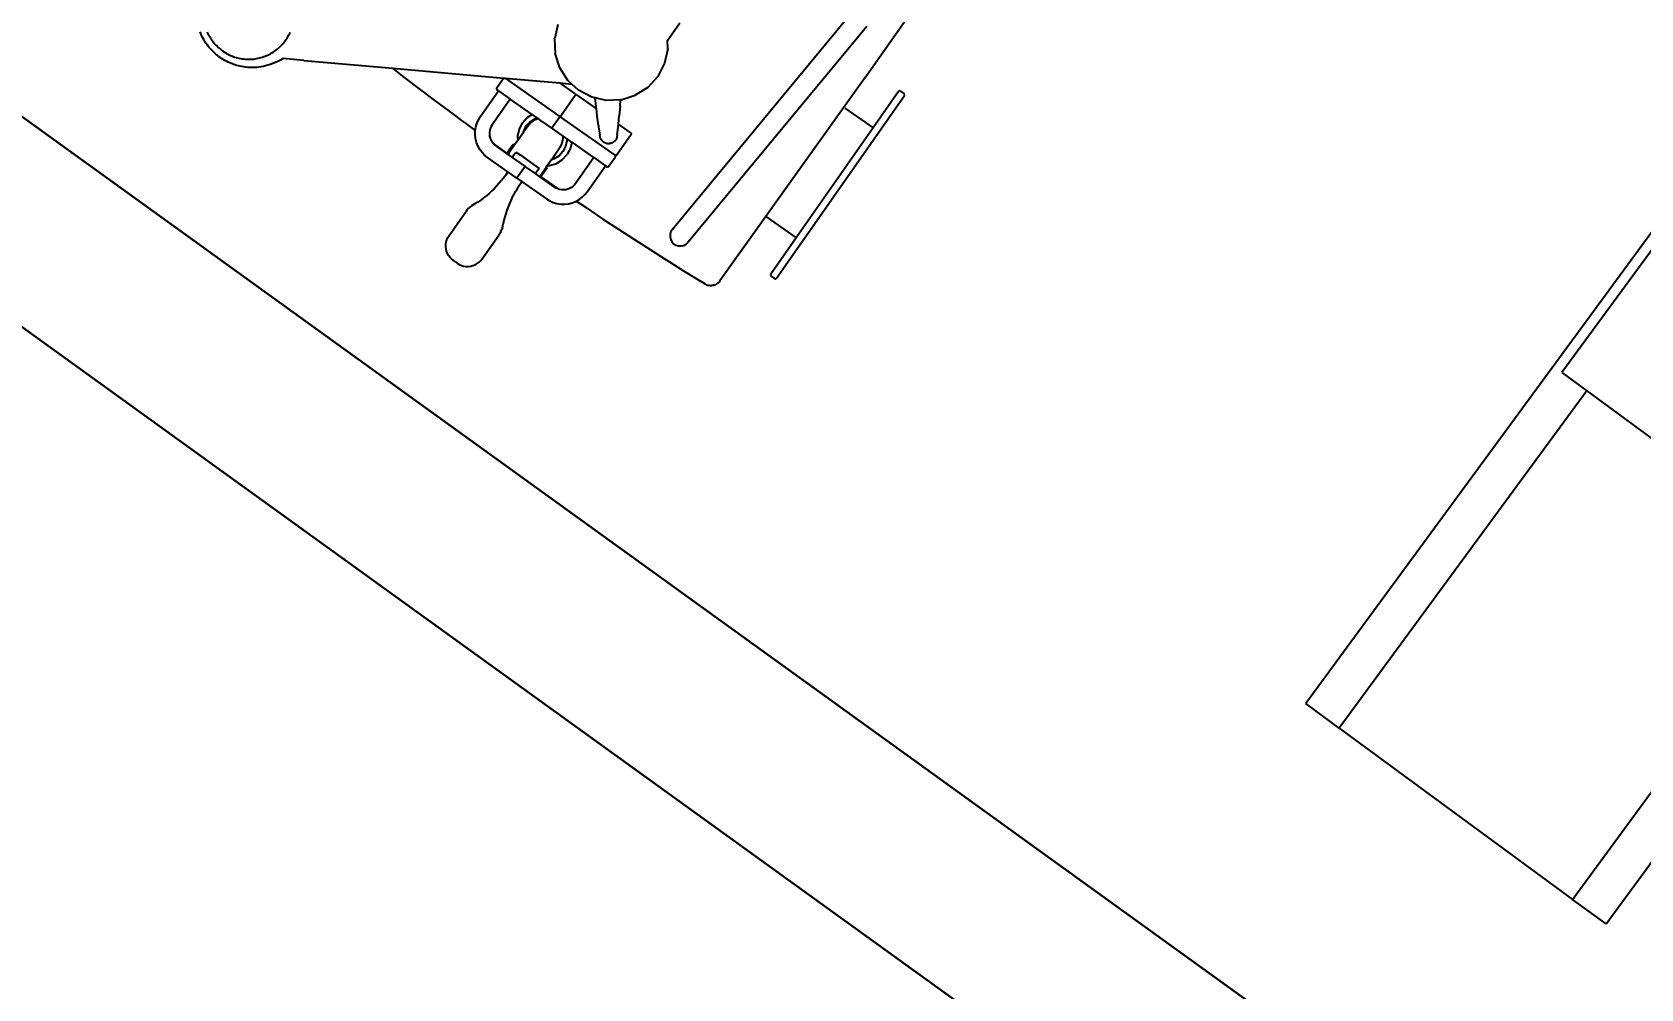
# Model space of a CAD drawing. Header units: metres. Extents: x 141303 to 146299, y 125960 to 127091.
# Drawn here: x 146020.213 to 146022.1, y 126152.316 to 126153.437 of the extents above; entities that cross this region are included whole.
import ezdxf

# ---------------------------------------------------------------- set-up
doc = ezdxf.new("R2010")
doc.units = ezdxf.units.M
doc.header["$MEASUREMENT"] = 0
for name, color, linetype in [('DIMENSION', 50, 'Continuous'), ('Edges', 7, 'Continuous'), ('FURNITURE', 6, 'Continuous')]:
    doc.layers.add(name, color=color, linetype=linetype)
doc.layers.add('NVMI_WALL', color=7, linetype='Continuous', lineweight=30)
doc.layers.get('0').off()
doc.styles.get("Standard").update_dxf_attribs({"font": 'arial.ttf'})
doc.dimstyles.get("Standard").update_dxf_attribs({"dimtxt": 0.18, "dimasz": 0.18, "dimexe": 0.18, "dimexo": 0.0625, "dimgap": 0.09, "dimtad": 0, "dimtih": 1, "dimtoh": 1, "dimdec": 4, "dimzin": 0, "dimdsep": 46, "dimtxsty": 'Standard', "dimcen": 0.09, "dimadec": 0, "dimazin": 0, "dimtfac": 1, "dimtdec": 4, "dimtofl": 0, "dimtmove": 0, "dimatfit": 3, "dimfxl": 1, "dimtolj": 1, "dimtzin": 0, "dimarcsym": 0})

# ---------------------------------------------------------------- blocks, each defined once
blk = doc.blocks.new('X-ray Table pl')
at = {"layer": 'Edges'}
for p, q in [((2829.5, 1436.6), (814.1, 1436.6)), ((814.1, 1385.5), (814.1, 1436.6)), ((1829.5, 1423.5), (1328.5, 1423.5)), ((1328.5, 1423.5), (1328.5, 1385.5)), ((1328.5, 1385.5), (814.1, 1385.5)), ((814.1, 1385.5), (814.1, 1029.5)), ((1328.5, 1385.5), (1328.5, 1029.5)), ((814.1, 1029.5), (1328.5, 1029.5)), ((814.1, 978.3), (814.1, 1029.5)), ((814.1, 978.3), (1529.5, 978.3))]:
    blk.add_line(p, q, dxfattribs=at)
blk = doc.blocks.new('Mobile C-Arm X-Ray Machine pl')
for p, q in [((2.7434, 2.8241), (2.7304, 2.8241)), ((2.7454, 2.8241), (2.7704, 2.8241)), ((2.7312, 2.7568), (2.7434, 2.7568)), ((2.7454, 2.7568), (2.7704, 2.7568))]:
    blk.add_line(p, q)
at = {"layer": 'Edges'}
for p, q in [((2.6449, 3.0626), (2.6346, 3.0804)), ((2.6346, 3.0804), (2.6346, 3.0804)), ((2.6346, 3.0804), (2.6346, 3.0804)), ((2.6449, 3.0626), (2.6888, 2.9865)), ((2.6881, 2.9719), (2.6888, 2.9865)), ((2.6888, 2.9865), (2.7438, 2.8913)), ((2.6873, 2.9534), (2.6881, 2.9719)), ((2.6867, 2.9349), (2.6873, 2.9534)), ((2.6861, 2.9165), (2.6867, 2.9349)), ((2.6857, 2.898), (2.6861, 2.9165)), ((2.6857, 2.898), (2.6854, 2.8848)), ((2.6854, 2.8848), (2.6883, 2.8862)), ((2.6883, 2.8862), (2.6919, 2.8874)), ((2.6919, 2.8874), (2.6956, 2.8881)), ((2.6956, 2.8881), (2.6991, 2.8884)), ((2.6991, 2.8884), (2.7304, 2.8884)), ((2.7305, 2.8909), (2.7304, 2.8906)), ((2.7304, 2.8906), (2.7304, 2.8904)), ((2.7304, 2.8884), (2.7304, 2.8904)), ((2.7304, 2.8884), (2.7304, 2.8743)), ((2.7307, 2.8911), (2.7305, 2.8909)), ((2.7309, 2.8912), (2.7307, 2.8911)), ((2.7311, 2.8913), (2.7309, 2.8912)), ((2.7314, 2.8914), (2.7311, 2.8913)), ((2.7314, 2.8914), (2.7434, 2.8914)), ((2.7434, 2.8914), (2.7436, 2.8913)), ((2.7436, 2.8901), (2.7434, 2.8901)), ((2.7436, 2.8913), (2.7438, 2.8913)), ((2.7438, 2.8913), (2.7444, 2.8903)), ((2.7444, 2.8901), (2.7439, 2.8901)), ((2.7444, 2.8903), (2.7444, 2.8901)), ((2.7444, 2.8903), (2.7714, 2.8435)), ((2.7444, 2.8901), (2.7444, 2.8901)), ((2.7444, 2.8901), (2.7444, 2.8251)), ((2.6714, 2.8669), (2.6726, 2.8705)), ((2.6726, 2.8705), (2.6743, 2.8739)), ((2.6743, 2.8739), (2.6764, 2.877)), ((2.6764, 2.877), (2.6789, 2.8799)), ((2.6789, 2.8799), (2.6817, 2.8824)), ((2.6817, 2.8824), (2.6849, 2.8845)), ((2.6849, 2.8845), (2.6854, 2.8848)), ((2.6854, 2.8848), (2.6854, 2.8847)), ((2.6888, 2.8699), (2.6875, 2.8685)), ((2.6903, 2.8712), (2.6888, 2.8699)), ((2.6919, 2.8723), (2.6903, 2.8712)), ((2.6937, 2.8732), (2.6919, 2.8723)), ((2.6955, 2.8738), (2.6937, 2.8732)), ((2.6974, 2.8742), (2.6955, 2.8738)), ((2.6996, 2.8743), (2.6974, 2.8742)), ((2.7304, 2.8743), (2.6996, 2.8743)), ((2.7304, 2.8479), (2.7304, 2.8743)), ((2.8041, 2.8725), (2.7925, 2.8636)), ((2.8041, 2.8725), (2.8048, 2.8728)), ((2.8047, 2.8729), (2.8048, 2.8728)), ((2.8176, 2.8781), (2.8048, 2.8728)), ((2.6704, 2.8596), (2.6706, 2.8632)), ((2.6704, 2.835), (2.6704, 2.8596)), ((2.6706, 2.8632), (2.6714, 2.8669)), ((2.6846, 2.8614), (2.6845, 2.8592)), ((2.6845, 2.8592), (2.6845, 2.8448)), ((2.685, 2.8633), (2.6846, 2.8614)), ((2.6849, 2.8448), (2.6851, 2.861)), ((2.6851, 2.8636), (2.685, 2.8633)), ((2.6856, 2.8651), (2.6851, 2.8636)), ((2.6851, 2.861), (2.6851, 2.8636)), ((2.6865, 2.8669), (2.6856, 2.8651)), ((2.6875, 2.8685), (2.6865, 2.8669)), ((2.7836, 2.852), (2.7925, 2.8636)), ((2.5695, 2.8356), (2.5705, 2.8377)), ((2.5705, 2.8377), (2.5718, 2.8396)), ((2.5718, 2.8396), (2.5733, 2.8414)), ((2.5733, 2.8414), (2.575, 2.8429)), ((2.575, 2.8429), (2.577, 2.8442)), ((2.577, 2.8442), (2.579, 2.8452)), ((2.579, 2.8452), (2.5812, 2.8459)), ((2.5812, 2.8459), (2.5835, 2.8464)), ((2.5835, 2.8464), (2.5858, 2.8465)), ((2.5858, 2.8465), (2.6144, 2.8465)), ((2.6164, 2.8465), (2.6144, 2.8465)), ((2.6184, 2.8462), (2.6164, 2.8465)), ((2.6204, 2.8458), (2.6184, 2.8462)), ((2.6223, 2.8452), (2.6204, 2.8458)), ((2.6241, 2.8444), (2.6223, 2.8452)), ((2.6259, 2.8435), (2.6241, 2.8444)), ((2.6291, 2.8421), (2.6259, 2.8435)), ((2.6323, 2.8409), (2.6291, 2.8421)), ((2.6356, 2.8398), (2.6323, 2.8409)), ((2.6389, 2.8388), (2.6356, 2.8398)), ((2.6423, 2.8379), (2.6389, 2.8388)), ((2.6456, 2.8372), (2.6423, 2.8379)), ((2.6845, 2.8448), (2.6845, 2.8398)), ((2.6845, 2.8448), (2.6849, 2.8448)), ((2.6845, 2.8398), (2.6845, 2.8241)), ((2.6849, 2.8398), (2.6845, 2.8398)), ((2.6849, 2.8448), (2.6859, 2.8448)), ((2.6859, 2.8398), (2.6849, 2.8398)), ((2.6859, 2.8464), (2.6859, 2.8448)), ((2.6859, 2.8464), (2.6959, 2.8464)), ((2.6959, 2.8448), (2.6859, 2.8448)), ((2.6859, 2.8398), (2.6909, 2.8398)), ((2.6909, 2.8398), (2.6909, 2.8347)), ((2.6959, 2.8464), (2.6959, 2.8448)), ((2.7012, 2.8448), (2.6959, 2.8448)), ((2.7046, 2.8474), (2.7012, 2.8448)), ((2.711, 2.8448), (2.7012, 2.8448)), ((2.711, 2.8501), (2.7046, 2.8474)), ((2.7179, 2.8511), (2.711, 2.8501)), ((2.711, 2.8448), (2.7122, 2.8453)), ((2.7112, 2.8448), (2.711, 2.8448)), ((2.7112, 2.8448), (2.7123, 2.8453)), ((2.7189, 2.8448), (2.7112, 2.8448)), ((2.7122, 2.8453), (2.7123, 2.8453)), ((2.7123, 2.8453), (2.7178, 2.8461)), ((2.7178, 2.8461), (2.7234, 2.8453)), ((2.718, 2.8511), (2.7179, 2.8511)), ((2.718, 2.8511), (2.7181, 2.8511)), ((2.7181, 2.8511), (2.725, 2.8501)), ((2.7189, 2.8448), (2.7238, 2.8442)), ((2.7234, 2.8453), (2.7287, 2.8431)), ((2.7238, 2.8442), (2.7284, 2.8423)), ((2.725, 2.8501), (2.7304, 2.8479)), ((2.7284, 2.8423), (2.7304, 2.8407)), ((2.7287, 2.8431), (2.7304, 2.8418)), ((2.7304, 2.8479), (2.7304, 2.8418)), ((2.7304, 2.8413), (2.7304, 2.8418)), ((2.7304, 2.8418), (2.7304, 2.8418)), ((2.7304, 2.8407), (2.7304, 2.8413)), ((2.7304, 2.8355), (2.7304, 2.8407)), ((2.7304, 2.8407), (2.7304, 2.8407)), ((2.7714, 2.8435), (2.7773, 2.8332)), ((2.7714, 2.8251), (2.7714, 2.8435)), ((2.7773, 2.8332), (2.778, 2.8385)), ((2.778, 2.8385), (2.7836, 2.852)), ((2.5681, 2.8289), (2.5683, 2.8312)), ((2.5681, 2.8265), (2.5681, 2.8289)), ((2.5681, 2.8265), (2.5681, 2.8242)), ((2.5681, 2.8242), (2.5683, 2.8219)), ((2.5683, 2.8312), (2.5687, 2.8334)), ((2.5683, 2.8219), (2.5687, 2.8196)), ((2.5687, 2.8334), (2.5695, 2.8356)), ((2.649, 2.8365), (2.6456, 2.8372)), ((2.6524, 2.836), (2.649, 2.8365)), ((2.6559, 2.8356), (2.6524, 2.836)), ((2.6593, 2.8353), (2.6559, 2.8356)), ((2.6628, 2.8351), (2.6593, 2.8353)), ((2.6662, 2.835), (2.6628, 2.8351)), ((2.6704, 2.835), (2.6662, 2.835)), ((2.6704, 2.8241), (2.6704, 2.835)), ((2.6704, 2.8241), (2.6704, 2.818)), ((2.6845, 2.8241), (2.6704, 2.8241)), ((2.6845, 2.8118), (2.6845, 2.8241)), ((2.6909, 2.8347), (2.6909, 2.8184)), ((2.7304, 2.8355), (2.7304, 2.8126)), ((2.7436, 2.824), (2.7434, 2.8241)), ((2.7436, 2.8241), (2.7434, 2.8241)), ((2.7439, 2.8242), (2.7436, 2.8241)), ((2.7439, 2.8239), (2.7436, 2.824)), ((2.7441, 2.8244), (2.7439, 2.8242)), ((2.7441, 2.8238), (2.7439, 2.8239)), ((2.7442, 2.8246), (2.7441, 2.8244)), ((2.7442, 2.8236), (2.7441, 2.8238)), ((2.7443, 2.8248), (2.7442, 2.8246)), ((2.7443, 2.8233), (2.7442, 2.8236)), ((2.7444, 2.8251), (2.7443, 2.8248)), ((2.7444, 2.8231), (2.7443, 2.8233)), ((2.7444, 2.8251), (2.7444, 2.8248)), ((2.7444, 2.8248), (2.7445, 2.8246)), ((2.7444, 2.8233), (2.7445, 2.8236)), ((2.7444, 2.8231), (2.7444, 2.8233)), ((2.7444, 2.7578), (2.7444, 2.8231)), ((2.7445, 2.8246), (2.7447, 2.8244)), ((2.7445, 2.8236), (2.7447, 2.8238)), ((2.7447, 2.8244), (2.7449, 2.8242)), ((2.7447, 2.8238), (2.7449, 2.8239)), ((2.7449, 2.8242), (2.7451, 2.8241)), ((2.7449, 2.8239), (2.7451, 2.824)), ((2.7451, 2.824), (2.7454, 2.8241)), ((2.7451, 2.8241), (2.7454, 2.8241)), ((2.7706, 2.824), (2.7704, 2.8241)), ((2.7706, 2.8241), (2.7704, 2.8241)), ((2.7709, 2.8242), (2.7706, 2.8241)), ((2.7709, 2.8239), (2.7706, 2.824)), ((2.7711, 2.8244), (2.7709, 2.8242)), ((2.7711, 2.8238), (2.7709, 2.8239)), ((2.7712, 2.8246), (2.7711, 2.8244)), ((2.7712, 2.8236), (2.7711, 2.8238)), ((2.7713, 2.8248), (2.7712, 2.8246)), ((2.7713, 2.8233), (2.7712, 2.8236)), ((2.7714, 2.8251), (2.7713, 2.8248)), ((2.7714, 2.8231), (2.7713, 2.8233)), ((2.7714, 2.8231), (2.7714, 2.7993)), ((2.7761, 2.8241), (2.7773, 2.8332)), ((2.778, 2.8096), (2.7761, 2.8241)), ((2.5687, 2.8196), (2.5695, 2.8174)), ((2.5695, 2.8174), (2.5705, 2.8154)), ((2.5705, 2.8154), (2.5718, 2.8135)), ((2.5718, 2.8135), (2.5733, 2.8117)), ((2.5733, 2.8117), (2.575, 2.8102)), ((2.575, 2.8102), (2.577, 2.8089)), ((2.577, 2.8089), (2.579, 2.8079)), ((2.579, 2.8079), (2.5812, 2.8071)), ((2.5812, 2.8071), (2.5835, 2.8067)), ((2.5835, 2.8067), (2.5858, 2.8065)), ((2.5858, 2.8065), (2.6144, 2.8065)), ((2.6164, 2.8066), (2.6144, 2.8065)), ((2.6184, 2.8069), (2.6164, 2.8066)), ((2.6184, 2.8069), (2.6204, 2.8073)), ((2.6223, 2.8079), (2.6204, 2.8073)), ((2.6223, 2.8079), (2.6241, 2.8087)), ((2.6241, 2.8087), (2.6259, 2.8096)), ((2.6291, 2.8109), (2.6259, 2.8096)), ((2.6323, 2.8122), (2.6291, 2.8109)), ((2.6356, 2.8133), (2.6323, 2.8122)), ((2.6389, 2.8143), (2.6356, 2.8133)), ((2.6423, 2.8151), (2.6389, 2.8143)), ((2.6456, 2.8159), (2.6423, 2.8151)), ((2.649, 2.8166), (2.6456, 2.8159)), ((2.6524, 2.8171), (2.649, 2.8166)), ((2.6559, 2.8175), (2.6524, 2.8171)), ((2.6559, 2.8175), (2.6593, 2.8178)), ((2.6628, 2.818), (2.6593, 2.8178)), ((2.6662, 2.818), (2.6628, 2.818)), ((2.6704, 2.818), (2.6662, 2.818)), ((2.6704, 2.818), (2.6704, 2.7885)), ((2.6849, 2.8118), (2.6845, 2.8118)), ((2.6845, 2.8068), (2.6845, 2.8118)), ((2.6845, 2.7889), (2.6845, 2.8068)), ((2.6845, 2.8068), (2.6849, 2.8068)), ((2.6859, 2.8118), (2.6849, 2.8118)), ((2.6849, 2.8068), (2.6849, 2.8056)), ((2.6849, 2.8068), (2.6859, 2.8068)), ((2.6909, 2.8118), (2.6859, 2.8118)), ((2.6859, 2.8068), (2.6859, 2.8058)), ((2.6859, 2.8068), (2.6959, 2.8068)), ((2.6859, 2.8058), (2.6959, 2.8058)), ((2.6909, 2.8184), (2.6909, 2.8118)), ((2.6959, 2.8068), (2.6959, 2.8058)), ((2.6959, 2.8068), (2.6977, 2.8068)), ((2.6977, 2.8068), (2.6991, 2.805)), ((2.6977, 2.8068), (2.7046, 2.8068)), ((2.7069, 2.805), (2.7046, 2.8068)), ((2.7046, 2.8068), (2.7047, 2.8068)), ((2.7071, 2.805), (2.7047, 2.8068)), ((2.7047, 2.8068), (2.7189, 2.8068)), ((2.7238, 2.8075), (2.7189, 2.8068)), ((2.7284, 2.8094), (2.7238, 2.8075)), ((2.7304, 2.8109), (2.7284, 2.8094)), ((2.7304, 2.8063), (2.7287, 2.805)), ((2.7304, 2.8126), (2.7304, 2.8109)), ((2.7304, 2.8109), (2.7304, 2.8109)), ((2.7304, 2.8109), (2.7304, 2.8069)), ((2.7304, 2.8069), (2.7304, 2.8064)), ((2.7304, 2.8064), (2.7304, 2.8063)), ((2.7304, 2.8063), (2.7304, 2.8012)), ((2.773, 2.8008), (2.7794, 2.8063)), ((2.7794, 2.8063), (2.778, 2.8096)), ((2.7836, 2.7961), (2.7794, 2.8063)), ((2.6849, 2.8056), (2.6851, 2.7871)), ((2.6991, 2.805), (2.7046, 2.8007)), ((2.7046, 2.8007), (2.711, 2.798)), ((2.7122, 2.8028), (2.7069, 2.805)), ((2.7123, 2.8028), (2.7071, 2.805)), ((2.711, 2.798), (2.7179, 2.7971)), ((2.7123, 2.8028), (2.7122, 2.8028)), ((2.7178, 2.8021), (2.7123, 2.8028)), ((2.7234, 2.8028), (2.7178, 2.8021)), ((2.718, 2.7971), (2.7179, 2.7971)), ((2.7181, 2.7971), (2.718, 2.7971)), ((2.725, 2.798), (2.7181, 2.7971)), ((2.7287, 2.805), (2.7234, 2.8028)), ((2.7304, 2.8002), (2.725, 2.798)), ((2.7304, 2.8012), (2.7304, 2.8002)), ((2.7304, 2.8002), (2.7304, 2.7955)), ((2.7304, 2.7738), (2.7304, 2.7955)), ((2.7589, 2.7881), (2.7659, 2.7944)), ((2.7659, 2.7944), (2.7714, 2.7993)), ((2.7714, 2.7993), (2.773, 2.8008)), ((2.7922, 2.7849), (2.7836, 2.7961)), ((2.6704, 2.7885), (2.6706, 2.7849)), ((2.6706, 2.7849), (2.6714, 2.7812)), ((2.6714, 2.7812), (2.6726, 2.7776)), ((2.6726, 2.7776), (2.6743, 2.7742)), ((2.6743, 2.7742), (2.6764, 2.7711)), ((2.6846, 2.7868), (2.6845, 2.7889)), ((2.685, 2.7849), (2.6846, 2.7868)), ((2.6851, 2.7845), (2.685, 2.7849)), ((2.6851, 2.7871), (2.6851, 2.7845)), ((2.6856, 2.783), (2.6851, 2.7845)), ((2.6865, 2.7813), (2.6856, 2.783)), ((2.6875, 2.7797), (2.6865, 2.7813)), ((2.6888, 2.7782), (2.6875, 2.7797)), ((2.6903, 2.7769), (2.6888, 2.7782)), ((2.6919, 2.7758), (2.6903, 2.7769)), ((2.6937, 2.775), (2.6919, 2.7758)), ((2.6955, 2.7743), (2.6937, 2.775)), ((2.6974, 2.774), (2.6955, 2.7743)), ((2.7503, 2.78), (2.752, 2.7816)), ((2.7521, 2.7816), (2.752, 2.7816)), ((2.7581, 2.7873), (2.7521, 2.7816)), ((2.7589, 2.7881), (2.7581, 2.7873)), ((2.7589, 2.788), (2.7589, 2.788)), ((2.7714, 2.7727), (2.7787, 2.7769)), ((2.7869, 2.7817), (2.7787, 2.7769)), ((2.7869, 2.7817), (2.7922, 2.7849)), ((2.7925, 2.7845), (2.7922, 2.7849)), ((2.7925, 2.7845), (2.8041, 2.7756)), ((2.8176, 2.77), (2.8041, 2.7756)), ((2.86, 2.7756), (2.8465, 2.77)), ((2.86, 2.7756), (2.8607, 2.776)), ((2.8607, 2.776), (2.8666, 2.7805)), ((2.8666, 2.7805), (2.888, 2.7805)), ((2.6764, 2.7711), (2.6789, 2.7682)), ((2.6789, 2.7682), (2.6817, 2.7657)), ((2.6817, 2.7657), (2.6849, 2.7636)), ((2.6849, 2.7636), (2.6854, 2.7634)), ((2.6854, 2.7634), (2.6854, 2.7635)), ((2.6857, 2.7501), (2.6854, 2.7634)), ((2.6854, 2.7634), (2.6883, 2.762)), ((2.6883, 2.762), (2.6919, 2.7607)), ((2.6919, 2.7607), (2.6956, 2.76)), ((2.6956, 2.76), (2.6991, 2.7598)), ((2.6996, 2.7738), (2.6974, 2.774)), ((2.6991, 2.7598), (2.7304, 2.7598)), ((2.7304, 2.7738), (2.6996, 2.7738)), ((2.7304, 2.7738), (2.7304, 2.7598)), ((2.7304, 2.7598), (2.7304, 2.7578)), ((2.7601, 2.7665), (2.7621, 2.7676)), ((2.7621, 2.7676), (2.7622, 2.7677)), ((2.7621, 2.7677), (2.7621, 2.7676)), ((2.7622, 2.7677), (2.7704, 2.7722)), ((2.7703, 2.7722), (2.7704, 2.7722)), ((2.7706, 2.7723), (2.7704, 2.7722)), ((2.7706, 2.7723), (2.7714, 2.7727)), ((2.7714, 2.7578), (2.7714, 2.7727)), ((2.8321, 2.7681), (2.8176, 2.77)), ((2.8465, 2.77), (2.8321, 2.7681)), ((2.6857, 2.7501), (2.6861, 2.7317)), ((2.7304, 2.7575), (2.7304, 2.7578)), ((2.7305, 2.7573), (2.7304, 2.7575)), ((2.7307, 2.7571), (2.7305, 2.7573)), ((2.7309, 2.7569), (2.7307, 2.7571)), ((2.7311, 2.7568), (2.7309, 2.7569)), ((2.7314, 2.7568), (2.7311, 2.7568)), ((2.7434, 2.7568), (2.7436, 2.7568)), ((2.7436, 2.7568), (2.7439, 2.7569)), ((2.7439, 2.7569), (2.7441, 2.7571)), ((2.7442, 2.7573), (2.7441, 2.7571)), ((2.7442, 2.7573), (2.7443, 2.7575)), ((2.7444, 2.7578), (2.7443, 2.7575)), ((2.7444, 2.7575), (2.7444, 2.7578)), ((2.7444, 2.7575), (2.7445, 2.7573)), ((2.7447, 2.7571), (2.7445, 2.7573)), ((2.7449, 2.7569), (2.7447, 2.7571)), ((2.7449, 2.7569), (2.7451, 2.7568)), ((2.7454, 2.7568), (2.7451, 2.7568)), ((2.7706, 2.7568), (2.7704, 2.7568)), ((2.7709, 2.7569), (2.7706, 2.7568)), ((2.7711, 2.7571), (2.7709, 2.7569)), ((2.7712, 2.7573), (2.7711, 2.7571)), ((2.7713, 2.7575), (2.7712, 2.7573)), ((2.7714, 2.7578), (2.7713, 2.7575)), ((2.6861, 2.7317), (2.6867, 2.7132)), ((2.6867, 2.7132), (2.6873, 2.6947)), ((2.6873, 2.6947), (2.6881, 2.6763)), ((2.6881, 2.6763), (2.689, 2.6578)), ((2.7068, 2.6632), (2.7062, 2.6607)), ((2.708, 2.6655), (2.7068, 2.6632)), ((2.7097, 2.6675), (2.708, 2.6655)), ((2.7119, 2.6689), (2.7097, 2.6675)), ((2.7144, 2.6697), (2.7119, 2.6689)), ((2.717, 2.6698), (2.7144, 2.6697)), ((2.7172, 2.6698), (2.717, 2.6698)), ((2.7177, 2.6697), (2.7172, 2.6698)), ((2.7172, 2.6698), (2.9924, 2.6477)), ((2.7195, 2.6693), (2.7185, 2.6695)), ((2.6899, 2.6393), (2.689, 2.6578)), ((2.7062, 2.6607), (2.7063, 2.6581)), ((2.7063, 2.6581), (2.7072, 2.6556)), ((2.7072, 2.6556), (2.7086, 2.6534)), ((2.7086, 2.6534), (2.7105, 2.6516)), ((2.7105, 2.6516), (2.7128, 2.6504)), ((2.7128, 2.6504), (2.7154, 2.6499)), ((2.7154, 2.6499), (2.7154, 2.6499)), ((2.7155, 2.6499), (2.7154, 2.6499)), ((2.7156, 2.6499), (2.7155, 2.6499)), ((2.7157, 2.6499), (2.7156, 2.6499)), ((2.7157, 2.6499), (2.7159, 2.6499)), ((2.7159, 2.6499), (2.7157, 2.6499)), ((2.7159, 2.6499), (2.9908, 2.6277)), ((2.7162, 2.6499), (2.7165, 2.65)), ((2.7179, 2.65), (2.718, 2.65)), ((2.6899, 2.6393), (2.691, 2.6209)), ((2.691, 2.6209), (2.6915, 2.6126)), ((2.6917, 2.6113), (2.6915, 2.6126)), ((2.6917, 2.6113), (2.692, 2.6099)), ((2.692, 2.6099), (2.6925, 2.6087)), ((2.6932, 2.6075), (2.6925, 2.6087)), ((2.6932, 2.6075), (2.694, 2.6063)), ((2.6949, 2.6053), (2.694, 2.6063)), ((2.696, 2.6045), (2.6949, 2.6053)), ((2.696, 2.6045), (2.6971, 2.6037)), ((2.6984, 2.6031), (2.6971, 2.6037)), ((2.6984, 2.6031), (2.6997, 2.6027)), ((2.701, 2.6024), (2.6997, 2.6027)), ((2.7024, 2.6023), (2.701, 2.6024)), ((2.7803, 2.6016), (2.7024, 2.6023)), ((2.7803, 2.6016), (2.7803, 2.5652)), ((2.9484, 2.6001), (2.7803, 2.6016)), ((2.9484, 2.6001), (3.0857, 2.6)), ((2.9123, 2.5991), (2.9123, 2.5652)), ((2.7353, 2.5644), (2.7351, 2.5641)), ((2.7351, 2.5641), (2.7351, 2.5637)), ((2.7351, 2.5637), (2.7351, 2.5597)), ((2.7351, 2.5597), (2.7351, 2.5593)), ((2.7351, 2.5593), (2.7353, 2.5589)), ((2.7355, 2.5648), (2.7353, 2.5644)), ((2.7353, 2.5589), (2.7355, 2.5586)), ((2.7358, 2.565), (2.7355, 2.5648)), ((2.7355, 2.5586), (2.7358, 2.5584)), ((2.7362, 2.5651), (2.7358, 2.565)), ((2.7358, 2.5584), (2.7362, 2.5583)), ((2.7366, 2.5652), (2.7362, 2.5651)), ((2.7362, 2.5583), (2.7366, 2.5582)), ((2.7803, 2.5652), (2.7366, 2.5652)), ((2.7366, 2.5582), (2.9561, 2.5582)), ((2.9123, 2.5652), (2.7803, 2.5652)), ((2.9561, 2.5652), (2.9123, 2.5652)), ((2.9565, 2.5651), (2.9561, 2.5652)), ((2.9561, 2.5582), (2.9565, 2.5583)), ((2.9569, 2.565), (2.9565, 2.5651)), ((2.9565, 2.5583), (2.9569, 2.5584)), ((2.9572, 2.5648), (2.9569, 2.565)), ((2.9569, 2.5584), (2.9572, 2.5586)), ((2.9574, 2.5644), (2.9572, 2.5648)), ((2.9572, 2.5586), (2.9574, 2.5589)), ((2.9576, 2.5641), (2.9574, 2.5644)), ((2.9574, 2.5589), (2.9576, 2.5593)), ((2.9576, 2.5637), (2.9576, 2.5641)), ((2.9576, 2.5637), (2.9576, 2.5597)), ((2.9576, 2.5593), (2.9576, 2.5597))]:
    blk.add_line(p, q, dxfattribs=at)
for points in [[(2.6346, 3.0804), (2.6319, 3.0816), (2.6293, 3.083), (2.6269, 3.0844), (2.6247, 3.0858), (2.6225, 3.0874), (2.6206, 3.0889), (2.6187, 3.0905), (2.617, 3.0921), (2.6154, 3.0936), (2.614, 3.0951), (2.6126, 3.0966), (2.6114, 3.0982), (2.6103, 3.0997), (2.6092, 3.1012), (2.6082, 3.1027), (2.6073, 3.1043), (2.6064, 3.1058), (2.6056, 3.1075), (2.6048, 3.1091), (2.6041, 3.1107), (2.6034, 3.1124), (2.6028, 3.1141), (2.6022, 3.1159), (2.6017, 3.1176), (2.6013, 3.1193), (2.6009, 3.1211), (2.6006, 3.1229), (2.6003, 3.1247), (2.6001, 3.1265), (2.6, 3.1283), (2.5999, 3.1301), (2.5998, 3.1319), (2.5999, 3.1337), (2.6, 3.1355), (2.6001, 3.1373), (2.6003, 3.1391), (2.6006, 3.1409), (2.6009, 3.1427), (2.6013, 3.1445), (2.6017, 3.1462), (2.6022, 3.148), (2.6028, 3.1497), (2.6034, 3.1514), (2.6041, 3.1531), (2.6048, 3.1547), (2.6056, 3.1564), (2.6064, 3.158), (2.6073, 3.1596), (2.6082, 3.1611), (2.6092, 3.1626)], [(2.6132, 3.157), (2.6125, 3.1558), (2.6118, 3.1545), (2.6111, 3.1532), (2.6105, 3.1519), (2.6099, 3.1505), (2.6094, 3.1492), (2.6089, 3.1478), (2.6084, 3.1464), (2.608, 3.145), (2.6077, 3.1436), (2.6073, 3.1421), (2.6071, 3.1407), (2.6069, 3.1392), (2.6067, 3.1378), (2.6066, 3.1363), (2.6065, 3.1349), (2.6065, 3.1334), (2.6065, 3.1319), (2.6066, 3.1305), (2.6067, 3.129), (2.6069, 3.1276), (2.6071, 3.1261), (2.6073, 3.1247), (2.6077, 3.1233), (2.608, 3.1218), (2.6084, 3.1204), (2.6089, 3.119), (2.6094, 3.1177), (2.6099, 3.1163), (2.6105, 3.115), (2.6111, 3.1136), (2.6118, 3.1123), (2.6125, 3.1111), (2.6132, 3.1098), (2.614, 3.1086), (2.6149, 3.1074), (2.6157, 3.1062), (2.6166, 3.105), (2.6176, 3.1039), (2.6186, 3.1028), (2.6196, 3.1018), (2.6206, 3.1008), (2.6217, 3.0998), (2.6228, 3.0988), (2.624, 3.0979), (2.6252, 3.0971), (2.6264, 3.0962), (2.6276, 3.0954), (2.6288, 3.0947), (2.6301, 3.094), (2.6314, 3.0933), (2.6327, 3.0927), (2.6341, 3.0921), (2.6354, 3.0916), (2.6368, 3.0911), (2.6382, 3.0906), (2.6396, 3.0902), (2.641, 3.0899), (2.6425, 3.0896), (2.6439, 3.0893), (2.6454, 3.0891), (2.6468, 3.0889), (2.6483, 3.0888), (2.6497, 3.0887), (2.6512, 3.0887), (2.6527, 3.0887), (2.6541, 3.0888), (2.6556, 3.0889), (2.657, 3.0891), (2.6585, 3.0893), (2.6599, 3.0896)], [(2.7601, 2.7665), (2.7594, 2.7664), (2.7587, 2.7662), (2.7581, 2.7662), (2.7575, 2.7661), (2.7571, 2.7661), (2.7566, 2.7661), (2.7563, 2.7661), (2.7559, 2.7662), (2.7556, 2.7662), (2.7552, 2.7663), (2.7549, 2.7663), (2.7546, 2.7664), (2.7544, 2.7665), (2.7541, 2.7666), (2.7538, 2.7667), (2.7536, 2.7668), (2.7533, 2.7669), (2.7531, 2.767), (2.7528, 2.7672), (2.7526, 2.7673), (2.7524, 2.7675), (2.7521, 2.7676), (2.7519, 2.7678), (2.7517, 2.768), (2.7515, 2.7681), (2.7513, 2.7683), (2.7511, 2.7685), (2.7509, 2.7687), (2.7507, 2.7689), (2.7505, 2.7691), (2.7503, 2.7694), (2.7501, 2.7696), (2.75, 2.7698), (2.7498, 2.77), (2.7497, 2.7703), (2.7495, 2.7705), (2.7494, 2.7708), (2.7493, 2.771), (2.7492, 2.7713), (2.7491, 2.7715), (2.749, 2.7718), (2.7489, 2.7721), (2.7488, 2.7723), (2.7488, 2.7726), (2.7487, 2.7729), (2.7486, 2.7732), (2.7486, 2.7734), (2.7486, 2.7737), (2.7485, 2.774), (2.7485, 2.7743), (2.7485, 2.7745), (2.7485, 2.7748), (2.7485, 2.7751), (2.7486, 2.7755), (2.7486, 2.7758), (2.7487, 2.7761), (2.7487, 2.7765), (2.7488, 2.7768), (2.749, 2.7772), (2.7491, 2.7777), (2.7493, 2.7782), (2.7496, 2.7787), (2.7499, 2.7793), (2.7503, 2.78)]]:
    blk.add_lwpolyline(points, dxfattribs=at)
blk = doc.blocks.new('*D335')
at = {"layer": 'Defpoints', "color": 0, "transparency": 16777216}
for p in [(146035.3857, 126167.7902), (146037.354, 126166.3715), (146018.4272, 126144.2621)]:
    blk.add_point(p, dxfattribs=at)
at = {"layer": 'DIMENSION', "color": 0, "lineweight": -2, "transparency": 16777216}
for p, q in [((146035.4364, 126167.7537), (146037.5, 126166.2663)), ((146037.2487, 126166.2255), (146029.0058, 126154.7894)), ((146020.5007, 126142.9895), (146028.7436, 126154.4256)), ((146018.4779, 126144.2256), (146020.5415, 126142.7382))]:
    blk.add_line(p, q, dxfattribs=at)
at = {"layer": 'DIMENSION', "color": 0, "transparency": 16777216}
for points in [[(146037.2244, 126166.243), (146037.2731, 126166.208), (146037.354, 126166.3715)], [(146020.4764, 126143.007), (146020.5251, 126142.9719), (146020.3955, 126142.8434)]]:
    blk.add_solid(points, dxfattribs=at)
at = {"layer": 'DIMENSION', "color": 0, "transparency": 16777216, "insert": (146028.8747, 126154.6075), "char_height": 0.18, "attachment_point": 5}
blk.add_mtext('\\A1;29.0028', dxfattribs=at)

msp = doc.modelspace()

# ---------------------------------------------------------------- linework, layer by layer
at = {"layer": 'NVMI_WALL'}
for p, q in [((146023.17663, 126151.19344), (146019.12045, 126154.11703)), ((146023.05969, 126151.03119), (146019.00351, 126153.95479))]:
    msp.add_line(p, q, dxfattribs=at)

# ---------------------------------------------------------------- block references
at = {"layer": 'FURNITURE'}
for name, p, xscale, yscale, zscale, rotation in [('Mobile C-Arm X-Ray Machine pl', (146021.70966, 126148.73398), 1.190213132251739, 1.190213132251739, 1.190213132251739, 54.9676855275574), ('X-ray Table pl', (146022.35169, 126151.21452), 0.000953198610244418, 0.000953198610244418, 0.000953198610244418, 53.71713307338759)]:
    msp.add_blockref(name, p, dxfattribs=dict(at, xscale=xscale, yscale=yscale, zscale=zscale, rotation=rotation))

# ---------------------------------------------------------------- dimensions: what is measured, and where the dimension line sits
at = {"layer": 'DIMENSION'}
dim = msp.add_aligned_dim(p1=(146018.42724, 126144.26211), p2=(146035.38572, 126167.7902), distance=-2.42625, dimstyle='Standard', dxfattribs=at)
dim.commit()
dim.dimension.update_dxf_attribs({"geometry": '*D335', "text_midpoint": (146028.87474, 126154.60748)})

doc.saveas('drawing.dxf')
